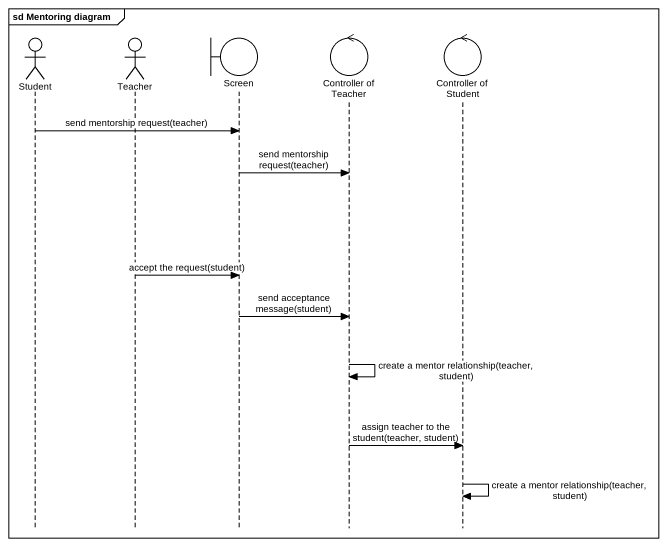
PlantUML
@startuml
mainframe sd Mentoring diagram
hide footbox
actor Student
actor Teacher
boundary Screen
control "Controller of Teacher" as Controller_of_Teacher
control "Controller of Student" as Controller_of_Student

Student -> Screen : send mentorship request(teacher)
Screen -> Controller_of_Teacher : send mentorship request(teacher)
Teacher -> Screen : accept the request(student)
Screen -> Controller_of_Teacher : send acceptance message(student)
Controller_of_Teacher -> Controller_of_Teacher : create a mentor relationship(teacher, student)
Controller_of_Teacher -> Controller_of_Student : assign teacher to the student(teacher, student)
Controller_of_Student -> Controller_of_Student : create a mentor relationship(teacher, student)
@enduml
